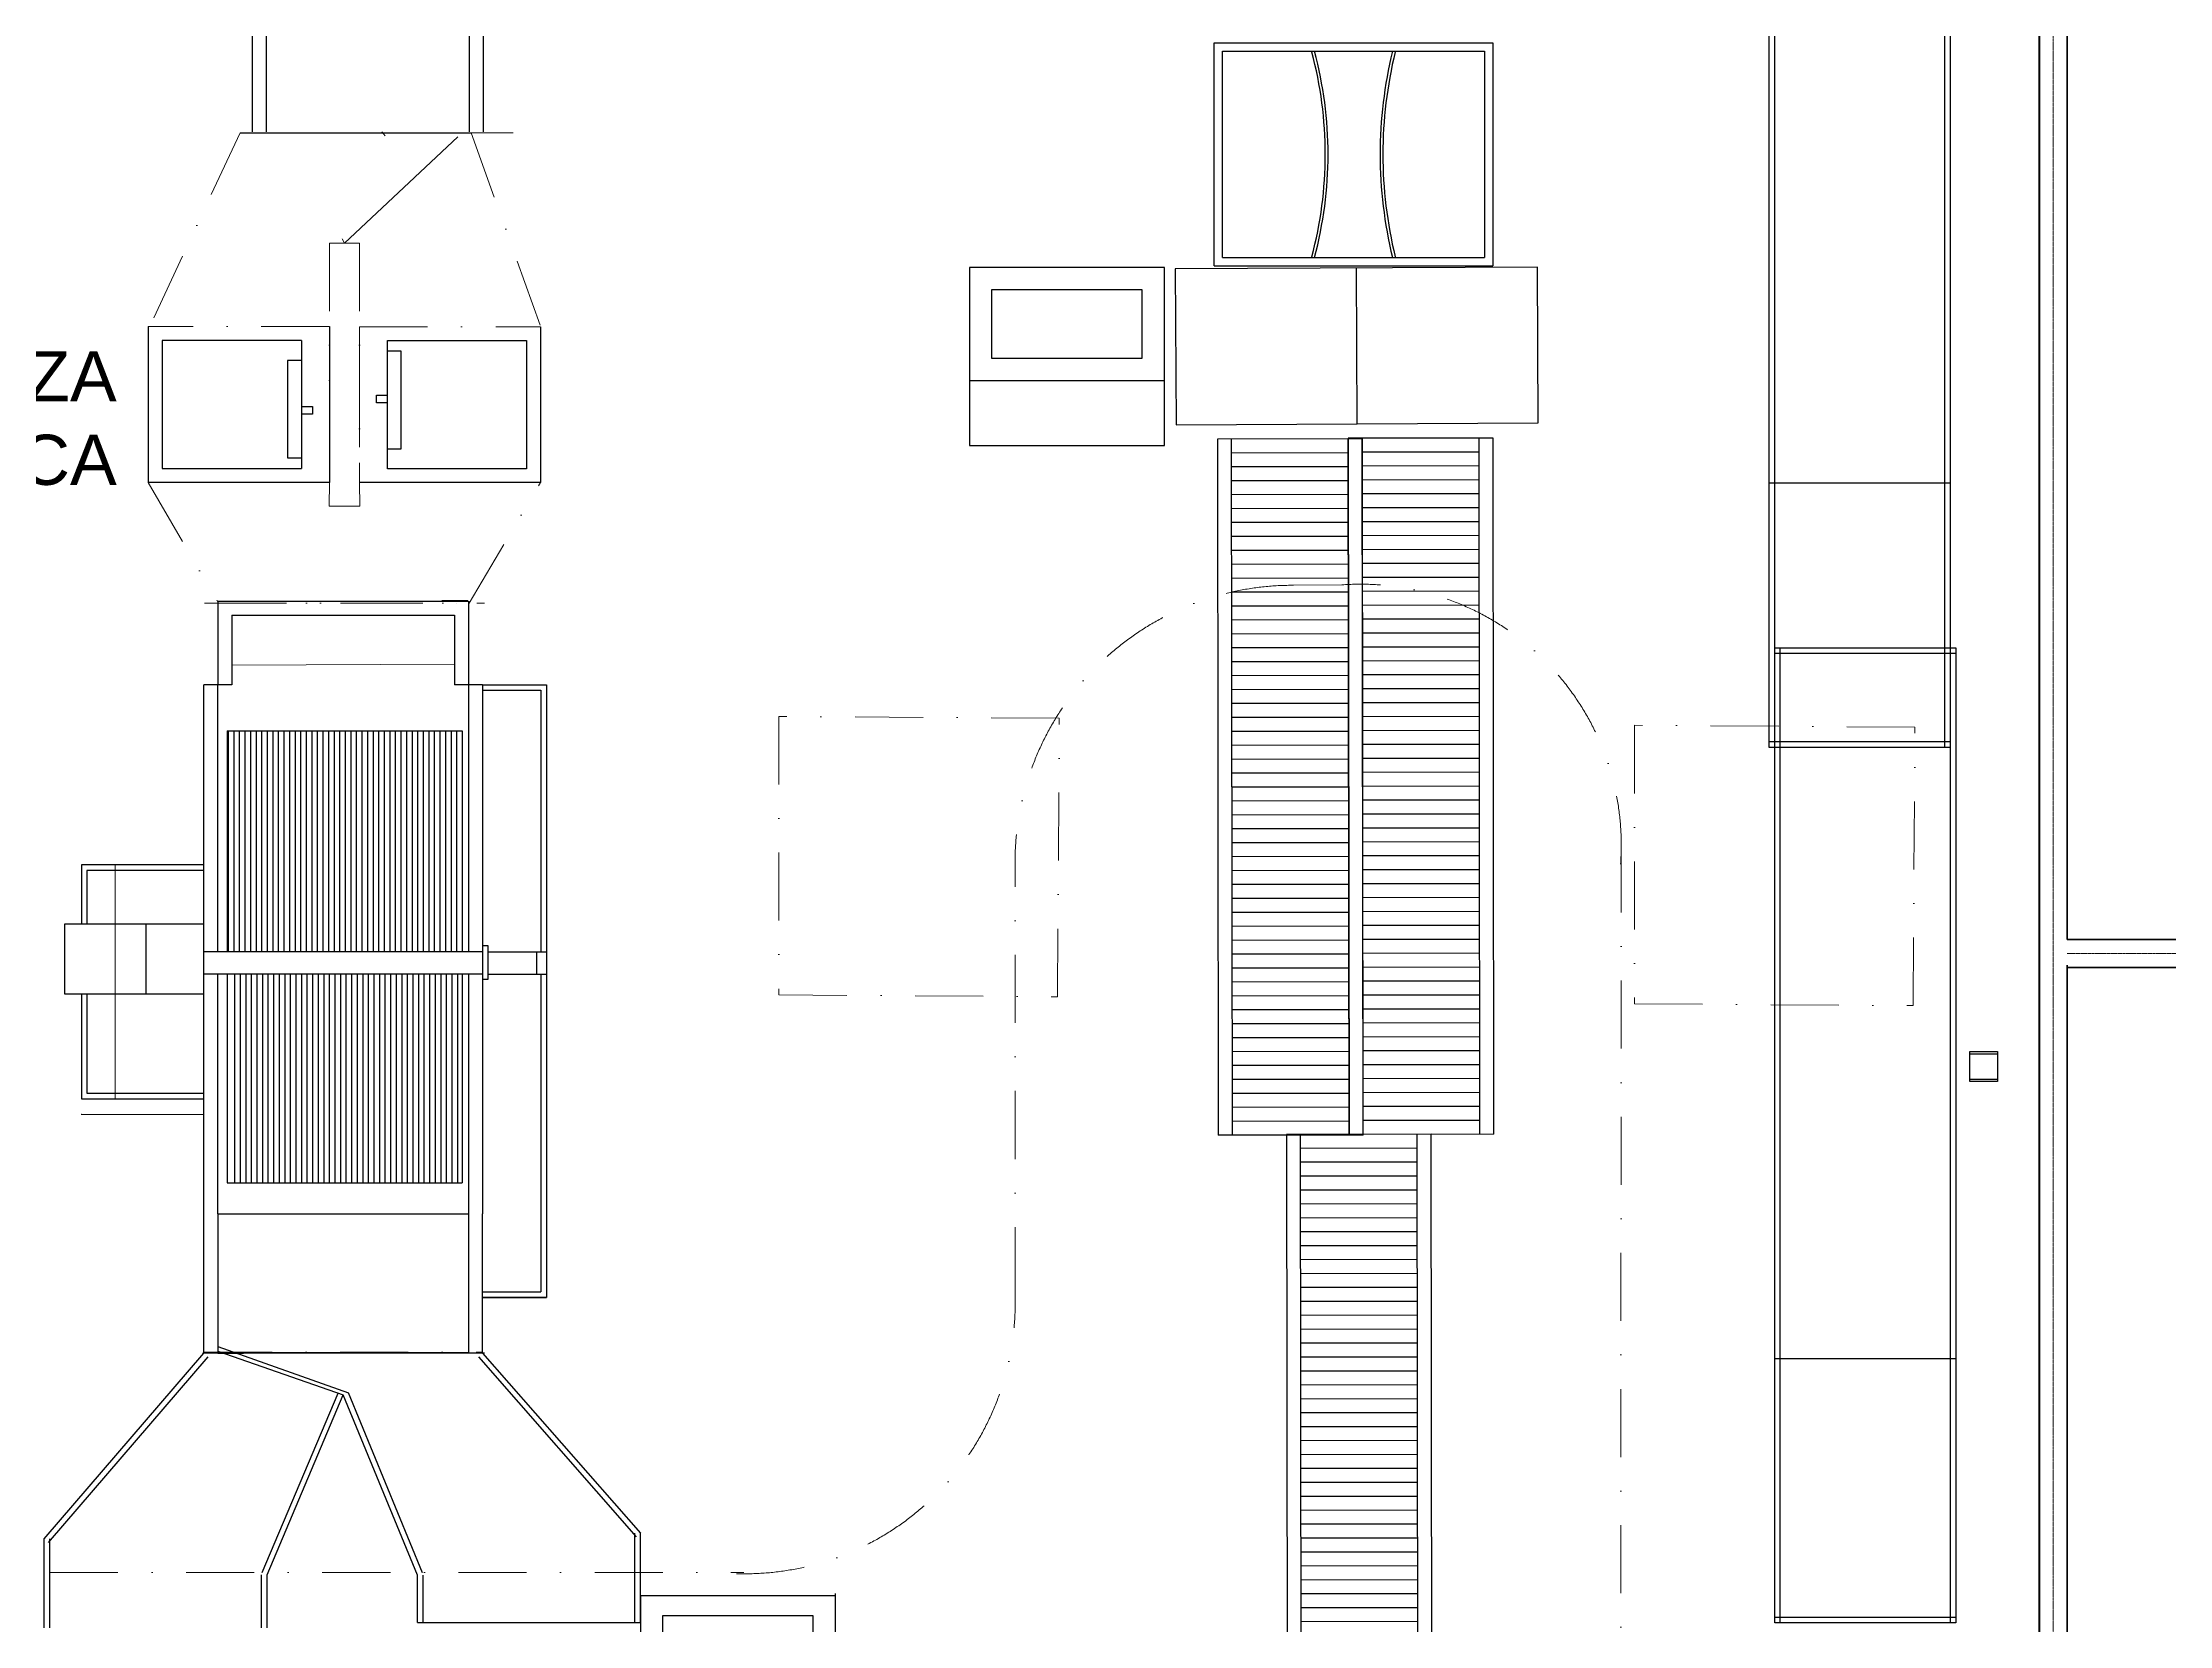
# Model space of a CAD drawing. Header units: inches. Extents: x -955375 to 106222, y -96450 to 64845.
# Drawn here: x 60068 to 67877, y 35420 to 41235 of the extents above; entities that cross this region are included whole.
import ezdxf

# ---------------------------------------------------------------- set-up
doc = ezdxf.new("R2010")
doc.units = ezdxf.units.IN
doc.header["$MEASUREMENT"] = 0
for name, pattern in [('CENTER2', [1.125, 0.75, -0.125, 0.125, -0.125]), ('CONTINUA', [0]), ('DASHDOT', [1, 0.5, -0.25, 0, -0.25])]:
    doc.linetypes.add(name, pattern=pattern)
for name, color, linetype in [('023_MUROS_2', 7, 'Continuous'), ('A_TEXTOLOCAL', 3, 'Continuous'), ('DIBUJO', 2, 'Continuous')]:
    doc.layers.add(name, color=color, linetype=linetype)
doc.layers.add('06 textos y cotas', color=4, linetype='Continuous', lineweight=15)
doc.layers.add('ACHUTECH', color=24, linetype='Continuous', lineweight=18)
doc.styles.get("Standard").update_dxf_attribs({"font": 'isocp2.shx'})
doc.styles.add('TEXTO-100', font='romans.shx', dxfattribs={"height": 0.15})
doc.dimstyles.new('SUPERPEQUEÑA', dxfattribs={"dimtxt": 0.1, "dimasz": 0.05, "dimexe": 0.1, "dimexo": 0.15, "dimgap": 0.05, "dimtad": 1, "dimzin": 0, "dimdsep": 46, "dimtxsty": 'Standard', "dimblk1": 'CRUZZ', "dimblk2": 'CRUZZ', "dimsah": 1, "dimcen": 0.03, "dimse1": 1, "dimse2": 1, "dimclrd": 109, "dimclre": 4, "dimclrt": 173, "dimadec": 0, "dimazin": 0, "dimtfac": 1, "dimtix": 1, "dimtmove": 1, "dimatfit": 3, "dimldrblk": 'CRUZZ', "dimfxl": 1, "dimtolj": 1, "dimtzin": 0, "dimlwd": -1, "dimarcsym": 0})

# ---------------------------------------------------------------- blocks, each defined once
blk = doc.blocks.new('CRUZ')
at = {"layer": 'DIBUJO', "color": 7, "lineweight": -3}
for p, q in [((-0.2186156304733231, 0), (0.2186156304733231, 0)), ((0, 0.2186156304733231), (0, -0.2186156304733231))]:
    blk.add_line(p, q, dxfattribs=at)
at = {"layer": 'DIBUJO', "color": 7, "lineweight": -3, "const_width": 0.05}
blk.add_lwpolyline([(-0.025000000000091, 0, 1), (0.025000000000091, 0, 1)], format="xyb", close=True, dxfattribs=at)
blk = doc.blocks.new('CRUZZ')
at = {"layer": 'DIBUJO', "color": 3, "xscale": 10, "yscale": 10, "zscale": 10}
blk.add_blockref('CRUZ', (0, 0), dxfattribs=at)
blk = doc.blocks.new('*D209')
at = {"layer": 'ACHUTECH', "color": 7, "ltscale": 500, "transparency": 16777216}
blk.add_line((95544.06483844615, 59153.03458211519), (95544.06483844617, 15079.33726133732), dxfattribs=at)
at = {"layer": 'Defpoints', "color": 0, "linetype": 'CONTINUA', "ltscale": 500, "transparency": 16777216}
for p in [(30945.85087955169, 59153.08458211519), (85094.53572898336, 15079.28726133732), (95544.06483844617, 15079.28726133732)]:
    blk.add_point(p, dxfattribs=at)
at = {"layer": 'ACHUTECH', "color": 7, "linetype": 'CONTINUA', "ltscale": 500, "transparency": 16777216, "xscale": 0.05, "yscale": 0.05, "zscale": 0.05}
for p, rotation in [((95544.06483844615, 59153.0845821152), 90), ((95544.06483844617, 15079.28726133732), 270)]:
    blk.add_blockref('CRUZZ', p, dxfattribs=dict(at, rotation=rotation))
at = {"layer": 'ACHUTECH', "color": 7, "linetype": 'CONTINUA', "lineweight": 13, "ltscale": 500, "transparency": 16777216, "insert": (95543.96983844615, 37116.18592172622), "char_height": 0.15, "attachment_point": 5, "rotation": 90}
blk.add_mtext('\\A1;44073.80', dxfattribs=at)
blk = doc.blocks.new('*D279')
at = {"layer": 'ACHUTECH', "color": 7, "ltscale": 500, "transparency": 16777216}
blk.add_line((61580.66177063113, 38951.24886087326), (60762.49679278368, 38947.77632017962), dxfattribs=at)
at = {"layer": 'Defpoints', "color": 0, "linetype": 'DASHDOT', "ltscale": 500, "transparency": 16777216}
for p in [(60762.44679323402, 38947.77610796635), (60762.75259737748, 38875.72562322475), (61581.01757432425, 38879.19858834494)]:
    blk.add_point(p, dxfattribs=at)
at = {"layer": 'ACHUTECH', "color": 7, "linetype": 'DASHDOT', "ltscale": 500, "transparency": 16777216, "xscale": 0.05, "yscale": 0.05, "zscale": 0.05}
for p, rotation in [((60762.44679323402, 38947.77610796635), 180.2431792323373), ((61580.71177018079, 38951.24907308654), 0.243179232337365)]:
    blk.add_blockref('CRUZZ', p, dxfattribs=dict(at, rotation=rotation))
at = {"layer": 'ACHUTECH', "color": 7, "linetype": 'DASHDOT', "lineweight": 13, "ltscale": 500, "transparency": 16777216, "insert": (61171.57885723907, 38949.61259946819), "char_height": 0.1, "attachment_point": 5, "rotation": 0.243179232337342}
blk.add_mtext('\\A1;818.27', dxfattribs=at)
blk = doc.blocks.new('*D280')
at = {"layer": 'ACHUTECH', "color": 7, "ltscale": 500, "transparency": 16777216}
blk.add_line((60335.09484970909, 37354.64251773858), (60335.09484970909, 38213.72074353228), dxfattribs=at)
at = {"layer": 'Defpoints', "color": 0, "linetype": 'DASHDOT', "ltscale": 500, "transparency": 16777216}
for p in [(60210.42373793856, 38213.77074353228), (60335.09484970909, 38213.77074353228), (60210.42373793809, 37354.59251773858)]:
    blk.add_point(p, dxfattribs=at)
at = {"layer": 'ACHUTECH', "color": 7, "linetype": 'DASHDOT', "ltscale": 500, "transparency": 16777216, "xscale": 0.05, "yscale": 0.05, "zscale": 0.05}
for p, rotation in [((60335.09484970909, 38213.77074353228), 90), ((60335.09484970909, 37354.59251773858), 270)]:
    blk.add_blockref('CRUZZ', p, dxfattribs=dict(at, rotation=rotation))
at = {"layer": 'ACHUTECH', "color": 7, "linetype": 'DASHDOT', "lineweight": 13, "ltscale": 500, "transparency": 16777216, "insert": (60334.99484971156, 37555.99777887434), "char_height": 0.1, "attachment_point": 5, "rotation": 90}
blk.add_mtext('\\A1;0.90', dxfattribs=at)
blk = doc.blocks.new('*D281')
at = {"layer": 'ACHUTECH', "color": 7, "ltscale": 500, "transparency": 16777216}
blk.add_line((60210.47373793807, 37297.07509350115), (60660.41947525891, 37297.07509350115), dxfattribs=at)
at = {"layer": 'Defpoints', "color": 0, "linetype": 'DASHDOT', "ltscale": 500, "transparency": 16777216}
for p in [(60210.42373793806, 37354.59251773857), (60660.46947525891, 37354.59251773845), (60660.46947525891, 37297.07509350115)]:
    blk.add_point(p, dxfattribs=at)
at = {"layer": 'ACHUTECH', "color": 7, "linetype": 'DASHDOT', "ltscale": 500, "transparency": 16777216, "xscale": 0.05, "yscale": 0.05, "zscale": 0.05, "rotation": 180}
blk.add_blockref('CRUZZ', (60210.42373793806, 37297.07509350115), dxfattribs=at)
at = {"layer": 'ACHUTECH', "color": 7, "linetype": 'DASHDOT', "ltscale": 500, "transparency": 16777216, "xscale": 0.05, "yscale": 0.05, "zscale": 0.05}
blk.add_blockref('CRUZZ', (60660.46947525891, 37297.07509350115), dxfattribs=at)
at = {"layer": 'ACHUTECH', "color": 7, "linetype": 'DASHDOT', "lineweight": 13, "ltscale": 500, "transparency": 16777216, "insert": (60435.44660659849, 37297.17509350114), "char_height": 0.1, "attachment_point": 5}
blk.add_mtext('\\A1;0.45', dxfattribs=at)

msp = doc.modelspace()

# ---------------------------------------------------------------- linework, layer by layer
at = {"color": 7}
for p, q in [((66407.40931796731, 39617.00825751864), (66407.40931796927, 41746.70710796322)), ((66427.86594239094, 39617.00825751864), (66427.86594239292, 41746.70710796322)), ((67051.79298731474, 41746.70710796322), (67051.79298731334, 39617.00825751954)), ((67072.24961173837, 41746.70710796322), (67072.24961173686, 39617.00825751954)), ((60837.939855041, 41519.66502630874), (60837.939855041, 40905.96629359898)), ((60889.08141609975, 41519.66502630874), (60889.08141609975, 40905.96629359898)), ((61635.74820756353, 40905.96629359898), (61635.74820756447, 41519.66502630874)), ((61686.88976862287, 40905.96629359898), (61686.88976862334, 41519.66502630874)), ((64369.98826175844, 40414.69014246404), (64369.98826175844, 41232.95511941034)), ((64369.98826175844, 41232.95511941034), (65392.81948294152, 41232.95511941034)), ((64400.67319839378, 40445.3750790995), (64400.67319839424, 41202.27018277498)), ((64400.67319839424, 41202.27018277498), (65362.13454630641, 41202.27018277498)), ((65362.13454630594, 41202.27018277498), (65362.13454630641, 40445.37507909973)), ((65392.81948294152, 41232.95511941034), (65392.81948294152, 40414.69014246404)), ((64187.0092610468, 40408.4874368227), (63471.02740621871, 40408.4874368227)), ((63471.02740621871, 40408.4874368227), (63471.02740621871, 39753.8754552654)), ((64187.0092610468, 39753.8754552647), (64187.0092610468, 40408.4874368227)), ((64369.98826175844, 40414.69014246404), (65392.81948294117, 40414.69014246404)), ((64400.67319839424, 40445.3750790995), (65362.13454630594, 40445.37507909973)), ((64105.18276335223, 40326.66093912804), (63552.85390391294, 40326.66093912804)), ((63552.85390391236, 40326.66093912804), (63552.85390391294, 40075.26501516667)), ((64105.18276335223, 40075.26501516667), (64105.18276335223, 40326.66093912804)), ((63552.85390391294, 40075.26501516667), (64105.18276335223, 40075.26501516667)), ((63471.02740621871, 39993.43851747212), (64187.0092610468, 39993.43851747212)), ((63471.02740621871, 39753.8754552654), (64187.0092610468, 39753.8754552647)), ((64913.43893875448, 39778.54495974538), (64381.56709470274, 39777.90006814548)), ((64381.56709470274, 39777.90006814548), (64384.66753508709, 37220.82389482028)), ((64432.70861816924, 39777.96207695319), (64435.8090585536, 37220.88590362799)), ((65393.84360661905, 39781.51937274686), (64861.97176256732, 39780.87448114695)), ((64861.97176256732, 39780.87448114695), (64865.07220295168, 37223.79830782175)), ((64865.39785567233, 37221.40677761247), (64862.29741528798, 39778.48295093767)), ((64913.11328603383, 39780.93648995466), (64916.21372641818, 37223.86031662946)), ((64916.53937913883, 37221.46878642018), (64913.43893875448, 39778.54495974538)), ((65345.8025235369, 37224.38119061395), (65342.70208315254, 39781.45736393915)), ((65396.9440470034, 37224.44319942166), (65393.84360661905, 39781.51937274686)), ((64862.3594240958, 39727.34142747105), (64432.77062697709, 39726.82055348692)), ((64862.42143290353, 39676.19990400466), (64432.8326357848, 39675.67903002018)), ((64862.42143290353, 39676.19990400234), (64432.83263578468, 39675.67903001785)), ((65342.76409196039, 39730.31584047253), (64913.17529484165, 39729.79496648839)), ((65342.8261007681, 39679.17431700614), (64913.23730364938, 39678.65344302166)), ((65342.8261007681, 39679.17431700381), (64913.23730364926, 39678.65344301934)), ((64862.48344171113, 39625.05838053572), (64432.89464459229, 39624.53750655158)), ((65342.88810957571, 39628.03279353719), (64913.29931245686, 39627.51191955307)), ((66407.40931796731, 38645.31859739473), (66407.40931796731, 39617.00825751864)), ((66407.40931796731, 39617.00825751864), (67072.24961173686, 39617.00825751954)), ((66427.86594239094, 38645.31859739473), (66427.86594239094, 39617.00825751864)), ((67051.79298731334, 39617.00825751954), (67051.79298731287, 38645.31859739473)), ((67072.24961173686, 39617.00825751954), (67072.24961173651, 38645.31859739473)), ((64862.54545051885, 39573.91685706956), (64432.9566534, 39573.39598308508)), ((64862.60745932657, 39522.77533360271), (64433.01866220773, 39522.25445961823)), ((65342.95011838342, 39576.89127007104), (64913.36132126459, 39576.37039608657)), ((65343.01212719115, 39525.74974660418), (64913.4233300723, 39525.22887261971)), ((64862.66946813429, 39471.63381013655), (64433.08067101544, 39471.11293615207)), ((65343.07413599886, 39474.60822313803), (64913.48533888003, 39474.08734915355)), ((64862.73147694189, 39420.49228666993), (64433.14267982305, 39419.9714126858)), ((64862.79348574961, 39369.35076320378), (64433.20468863077, 39368.8298892193)), ((65343.13614480647, 39423.46669967141), (64913.54734768762, 39422.94582568727)), ((65343.19815361418, 39372.32517620525), (64913.60935649535, 39371.80430222077)), ((64862.85549455733, 39318.20923973693), (64433.26669743849, 39317.68836575244)), ((65343.26016242191, 39321.1836527384), (64913.67136530306, 39320.66277875392)), ((64862.91750336505, 39267.06771627077), (64433.3287062462, 39266.54684228629)), ((64862.97951217265, 39215.92619280404), (64433.39071505381, 39215.40531882014)), ((65343.32217122962, 39270.04212927225), (64913.73337411079, 39269.52125528776)), ((65343.38418003723, 39218.90060580551), (64913.79538291838, 39218.37973182161)), ((61622.2527076524, 39183.85743327583), (61534.42548626558, 39183.85743327583)), ((61628.97859262508, 39183.85743327583), (61541.15137123826, 39183.85743327583)), ((64863.04152098038, 39164.78466933788), (64433.45272386153, 39164.2637953534)), ((65343.44618884494, 39167.75908233935), (64913.85739172611, 39167.23820835487)), ((64863.10352978809, 39113.64314587103), (64433.51473266925, 39113.12227188655)), ((64863.16553859581, 39062.50162240486), (64433.57674147685, 39061.98074842039)), ((65343.50819765267, 39116.6175588725), (64913.91940053382, 39116.09668488802)), ((65343.57020646038, 39065.47603540635), (64913.98140934143, 39064.95516142187)), ((64863.22754740341, 39011.36009893824), (64433.63875028458, 39010.83922495424)), ((65343.63221526799, 39014.33451193973), (64914.04341814914, 39013.81363795571)), ((66428.04814403255, 38531.0061532587), (66428.04814403255, 39011.73682721477)), ((66428.04814403255, 39011.73682721477), (67092.88843780165, 39011.73682721477)), ((66428.04814403255, 38991.28020279125), (67092.88843780165, 38991.28020279125)), ((66448.5047684562, 38531.0061532587), (66448.5047684562, 39011.73682721477)), ((67072.431813378, 39011.73682721477), (67072.431813378, 38531.0061532587)), ((67092.88843780165, 39011.73682721477), (67092.88843780165, 38531.0061532587)), ((64863.28955621114, 38960.21857547208), (64433.70075909229, 38959.69770148762)), ((64863.35156501886, 38909.07705200535), (64433.76276790001, 38908.55617802088)), ((65343.69422407571, 38963.19298847357), (64914.10542695687, 38962.67211448909)), ((65343.75623288343, 38912.05146500684), (64914.16743576458, 38911.53059102235)), ((64863.41357382646, 38857.93552853908), (64433.82477670761, 38857.41465455461)), ((65343.81824169104, 38860.90994154057), (64914.22944457219, 38860.38906755608)), ((64863.47558263419, 38806.79400507234), (64433.88678551534, 38806.27313108834)), ((64863.5375914419, 38755.65248160619), (64433.94879432305, 38755.13160762172)), ((65343.88025049875, 38809.76841807383), (64914.2914533799, 38809.24754408981)), ((65343.94225930648, 38758.62689460766), (64914.35346218763, 38758.10602062319)), ((64863.59960024962, 38704.51095813957), (64434.01080313066, 38703.9900841551)), ((65344.00426811419, 38707.48537114104), (64914.41547099524, 38706.96449715657)), ((67072.24961173651, 38665.77522181826), (66407.40931796731, 38665.77522181826)), ((64863.66160905722, 38653.3694346733), (64434.07281193839, 38652.84856068883)), ((64863.72361786495, 38602.22791120656), (64434.1348207461, 38601.70703722256)), ((65344.0662769218, 38656.34384767477), (64914.47747980295, 38655.8229736903)), ((65344.12828572952, 38605.20232420803), (64914.53948861068, 38604.68145022403)), ((67072.24961173651, 38645.31859739473), (66407.40931796731, 38645.31859739473)), ((64863.78562667266, 38551.0863877404), (64434.19682955382, 38550.56551375594)), ((65344.19029453724, 38554.06080074188), (64914.60149741839, 38553.53992675741)), ((65344.25230334484, 38502.91927727514), (64914.663506226, 38502.39840329067)), ((66428.04814403057, 36401.30730281421), (66428.04814403255, 38531.0061532587)), ((66448.50476845422, 36401.30730281421), (66448.5047684562, 38531.0061532587)), ((67072.431813378, 38531.0061532587), (67072.4318133766, 36401.30730281502)), ((67092.88843780165, 38531.0061532587), (67092.88843780014, 36401.30730281502)), ((64863.84763548027, 38499.94486427367), (64434.25883836142, 38499.4239902892)), ((64863.90964428798, 38448.80334080751), (64434.32084716915, 38448.28246682305)), ((65344.31431215256, 38451.77775380899), (64914.72551503372, 38451.25687982452)), ((64863.97165309571, 38397.66181734078), (64434.38285597686, 38397.14094335678)), ((64864.03366190342, 38346.52029387451), (64434.44486478447, 38345.99941989004)), ((65344.37632096028, 38400.63623034225), (64914.78752384144, 38400.11535635825)), ((65344.438329768, 38349.49470687598), (64914.84953264904, 38348.97383289151)), ((64864.09567071103, 38295.37877040789), (64434.50687359218, 38294.85789642342)), ((65344.5003385756, 38298.35318340936), (64914.91154145676, 38297.83230942489)), ((64864.15767951874, 38244.2372469415), (64434.56888239991, 38243.71637295703)), ((64864.21968832647, 38193.09572347499), (64434.63089120762, 38192.57484949088)), ((65344.56234738333, 38247.21165994297), (64914.97355026448, 38246.6907859585)), ((65344.62435619104, 38196.07013647647), (64915.0355590722, 38195.54926249235)), ((64864.28169713407, 38141.95420000872), (64434.69290001523, 38141.43332602426)), ((65344.68636499865, 38144.9286130102), (64915.0975678798, 38144.40773902573)), ((64864.34370594179, 38090.81267654199), (64434.75490882294, 38090.29180255752)), ((64864.4057147495, 38039.67115307572), (64434.81691763067, 38039.15027909125)), ((65344.74837380636, 38093.78708954346), (64915.15957668753, 38093.26621555899)), ((65344.81038261409, 38042.64556607719), (64915.22158549524, 38042.12469209272)), ((64864.46772355723, 37988.52962960898), (64434.87892643826, 37988.00875562508)), ((65344.8723914218, 37991.50404261045), (64915.28359430285, 37990.98316862657)), ((64864.52973236483, 37937.38810614283), (64434.94093524599, 37936.86723215834)), ((64864.59174117255, 37886.24658267632), (64435.0029440537, 37885.72570869184)), ((65344.93440022941, 37940.3625191443), (64915.34560311056, 37939.84164515983)), ((65344.99640903712, 37889.2209956778), (64915.40761191829, 37888.70012169333)), ((64864.65374998027, 37835.10505921005), (64435.06495286143, 37834.58418522557)), ((65345.05841784485, 37838.07947221152), (64915.469620726, 37837.55859822706)), ((64864.71575878788, 37783.9635357432), (64435.12696166903, 37783.44266175918)), ((64864.7777675956, 37732.82201227704), (64435.18897047675, 37732.30113829256)), ((65345.12042665246, 37786.93794874467), (64915.53162953361, 37786.41707476067)), ((65345.18243546017, 37735.79642527852), (64915.59363834132, 37735.27555129405)), ((64864.83977640331, 37681.68048881054), (64435.25097928446, 37681.15961482606)), ((65345.2444442679, 37684.65490181201), (64915.65564714905, 37684.13402782755)), ((64864.90178521104, 37630.53896534415), (64435.31298809208, 37630.01809135967)), ((64864.96379401864, 37579.39744187753), (64435.3749968998, 37578.87656789352)), ((65345.30645307561, 37633.51337834563), (64915.71765595664, 37632.99250436114)), ((65345.36846188322, 37582.37185487901), (64915.77966476437, 37581.85098089499)), ((64865.02580282636, 37528.25591841115), (64435.43700570751, 37527.73504442666)), ((65345.43047069093, 37531.23033141262), (64915.8416735721, 37530.70945742814)), ((64865.08781163408, 37477.11439494452), (64435.49901451524, 37476.59352096004)), ((64865.14982044169, 37425.97287147837), (64435.56102332284, 37425.45199749389)), ((65345.49247949866, 37480.088807946), (64915.90368237981, 37479.56793396152)), ((65345.55448830625, 37428.94728447984), (64915.96569118742, 37428.42641049536)), ((64865.2118292494, 37374.83134801163), (64435.62303213056, 37374.31047402762)), ((65345.61649711398, 37377.80576101311), (64916.02769999513, 37377.28488702909)), ((64865.27383805712, 37323.68982454548), (64435.68504093828, 37323.168950561)), ((64865.33584686484, 37272.54830107863), (64435.74704974589, 37272.02742709414)), ((65345.67850592169, 37326.66423754695), (64916.08970880286, 37326.14336356247)), ((65345.74051472942, 37275.5227140801), (64916.15171761045, 37275.00184009562)), ((64916.53937913883, 37221.46878642018), (64384.66753508709, 37220.82389482028)), ((65166.85713540639, 37224.44319942166), (64634.98529135465, 37223.79830782175)), ((64634.98529135465, 37223.79830782175), (64638.08573173902, 34666.72213449655)), ((64686.12681482115, 37223.86031662946), (64689.22725520552, 34666.78414330426)), ((65115.77762074773, 37173.23966714733), (64686.188823629, 37172.71879316319)), ((65396.9440470034, 37224.44319942166), (64865.07220295168, 37223.79830782175)), ((65118.81605232424, 34667.30501728873), (65115.71561193989, 37224.38119061395)), ((65169.95757579074, 34667.36702609646), (65166.85713540639, 37224.44319942166)), ((65115.83962955544, 37122.09814368094), (64686.25083243672, 37121.57726969646)), ((65115.83962955544, 37122.09814367861), (64686.25083243661, 37121.57726969413)), ((65115.90163836305, 37070.95662021199), (64686.3128412442, 37070.43574622786)), ((65115.96364717076, 37019.81509674584), (64686.37485005193, 37019.29422276135)), ((65116.02565597849, 36968.67357327898), (64686.43685885964, 36968.1526992945)), ((65116.0876647862, 36917.53204981283), (64686.49886766737, 36917.01117582835)), ((65116.14967359381, 36866.39052634621), (64686.56087647496, 36865.86965236207)), ((65116.21168240152, 36815.24900288005), (64686.62288528269, 36814.72812889557)), ((65116.27369120925, 36764.1074794132), (64686.6848940904, 36763.58660542872)), ((65116.33570001696, 36712.96595594705), (64686.74690289813, 36712.44508196256)), ((65116.39770882457, 36661.82443248031), (64686.80891170572, 36661.30355849641)), ((65116.45971763229, 36610.68290901415), (64686.87092051345, 36610.16203502967)), ((65116.52172644001, 36559.5413855473), (64686.93292932116, 36559.02051156282)), ((65116.58373524772, 36508.39986208113), (64686.99493812877, 36507.87898809667)), ((60074.48707244666, 35738.4184257797), (60660.6640563546, 36420.93069238552)), ((60090.00578671267, 35725.09014793382), (60676.18277062084, 36407.60241453975)), ((61690.22116251025, 36420.93069238552), (60667.38994132727, 36420.93069238552)), ((60711.61103631488, 36445.12554639307), (61190.99554243711, 36275.29466359885)), ((60711.61103631476, 36427.851158454), (61172.07966694568, 36267.50600920772)), ((61632.35371648055, 36420.93069238552), (60711.80561741057, 36420.93069238552)), ((60711.80561741057, 36420.93069238552), (60799.63283879738, 36420.93069238552)), ((60718.53150238325, 36420.93069238552), (60806.35872377006, 36420.93069238552)), ((61668.10186855172, 36407.45788857216), (62247.55413859215, 35745.40224638987)), ((61683.49527753757, 36420.93069238552), (62262.94754757824, 35758.87505020323)), ((65116.64574405533, 36457.25833861451), (64687.05694693649, 36456.73746463051)), ((65116.70775286305, 36406.11681514836), (64687.11895574421, 36405.59594116389)), ((66428.04814403057, 35429.61764269024), (66428.04814403057, 36401.30730281421)), ((66428.04814403057, 36401.30730281421), (67092.88843780014, 36401.30730281502)), ((66448.50476845422, 35429.61764269024), (66448.50476845422, 36401.30730281421)), ((67072.4318133766, 36401.30730281502), (67072.43181337614, 35429.61764269024)), ((67092.88843780014, 36401.30730281502), (67092.88843779979, 35429.61764269024)), ((65116.76976167077, 36354.97529168162), (64687.18096455192, 36354.45441769715)), ((60873.91084660671, 35614.93944131891), (61152.80160115217, 36274.21904920919)), ((60892.75204939273, 35606.97184692824), (61172.07966694568, 36267.50600920772)), ((61444.6825706324, 35605.45036702603), (61172.07966694614, 36267.50600920772)), ((61463.59844612301, 35613.23902141703), (61190.99554243711, 36275.29466359885)), ((65116.83177047837, 36303.83376821535), (64687.24297335953, 36303.31289423088)), ((65116.8937792861, 36252.69224474861), (64687.30498216725, 36252.17137076461)), ((65116.95578809382, 36201.55072128246), (64687.36699097497, 36201.02984729799)), ((65117.01779690153, 36150.40919781584), (64687.42899978257, 36149.88832383137)), ((65117.07980570915, 36099.26767434957), (64687.4910085903, 36098.7468003651)), ((65117.14181451686, 36048.12615088283), (64687.55301739801, 36047.60527689883)), ((65117.20382332458, 35996.98462741668), (64687.61502620573, 35996.46375343221)), ((65117.26583213218, 35945.84310394994), (64687.67703501334, 35945.32222996547)), ((65117.32784093991, 35894.70158048379), (64687.73904382106, 35894.18070649932)), ((65117.38984974762, 35843.56005701705), (64687.80105262878, 35843.03918303305)), ((65117.45185855535, 35792.41853355078), (64687.86306143638, 35791.89765956631)), ((60074.48707244666, 35411.11243500118), (60074.48707244666, 35738.4184257797)), ((60094.94369687008, 35411.11243500118), (60094.94369687008, 35738.4184257797)), ((62242.49092315506, 35431.56905942483), (62242.49092315506, 35758.87505020323)), ((62262.94754757824, 35431.56905942483), (62262.94754757824, 35758.87505020323)), ((65117.51386736294, 35741.27701008416), (64687.92507024411, 35740.75613609969)), ((65117.57587617067, 35690.13548661777), (64687.98707905182, 35689.6146126333)), ((65117.63788497838, 35638.99396315127), (64688.04908785954, 35638.47308916715)), ((60872.29542496944, 35411.11243500118), (60872.29542496944, 35606.97184692824)), ((60892.75204939273, 35411.11243500118), (60892.75204939273, 35606.97184692824)), ((61444.6825706324, 35431.56905942483), (61444.6825706324, 35605.45036702603)), ((61465.13919505604, 35431.56905942483), (61465.13919505604, 35605.45036702603)), ((62978.92940240631, 34883.03209674655), (62978.92940240631, 35537.64407830455)), ((65117.69989378599, 35587.852439685), (64688.11109666714, 35587.33156570053)), ((65117.7619025937, 35536.71091621826), (64688.17310547487, 35536.19004223379)), ((62978.9294024062, 35528.73802543808), (62262.94754757812, 35528.73802543808)), ((62262.94754757812, 35528.73802543808), (62262.94754757812, 34874.12604388078)), ((62897.10290471175, 35455.8175806099), (62344.77404527245, 35455.8175806099)), ((62344.77404527199, 35455.8175806099), (62344.77404527245, 35204.42165664853)), ((62897.10290471175, 35204.42165664853), (62897.10290471175, 35455.8175806099)), ((65117.82391140143, 35485.56939275199), (64688.23511428258, 35485.04851876752)), ((61444.6825706324, 35431.56905942483), (62262.94754757824, 35431.56905942483)), ((65117.88592020914, 35434.42786928525), (64688.29712309019, 35433.90699530135)), ((67092.88843779979, 35450.07426711376), (66428.04814403057, 35450.07426711376)), ((67092.88843779979, 35429.61764269024), (66428.04814403057, 35429.61764269024))]:
    msp.add_line(p, q, dxfattribs=at)
at = {"color": 1}
for p, q in [((60793.21775843178, 40902.58901146243), (61642.16767201367, 40902.58901146243)), ((61592.2935205534, 40888.00625185063), (61176.49640014375, 40498.02548909548)), ((60456.33731114566, 40191.18571495712), (60456.33731114566, 39618.40023109371)), ((61121.17760491522, 40191.18571495677), (61121.17760491488, 39618.40023109347)), ((61896.65548914255, 40190.87253962489), (61896.65548914301, 39618.08705576241)), ((61018.89448279655, 40140.04415389743), (60507.478872205, 40140.04415389778)), ((60507.478872205, 40140.04415389801), (60507.478872205, 39669.54179215281)), ((61018.89448279655, 40066.7187824233), (60967.75292173756, 40066.7187824233)), ((60967.75292173756, 40066.7187824233), (60967.75292173756, 39708.72785500943)), ((61018.89448279655, 40140.04415389743), (61018.89448279655, 39669.54179215246)), ((61334.09831749155, 40139.73097856532), (61845.51392808309, 40139.73097856567)), ((61334.09831749189, 39669.22861682084), (61334.09831749155, 40139.73097856532)), ((61385.23987855112, 40100.5449157087), (61334.09831749213, 40100.5449157087)), ((61385.23987855135, 39742.55398829472), (61385.23987855112, 40100.5449157087)), ((61845.51392808379, 40139.73097856567), (61845.51392808344, 39669.22861682165)), ((61294.19294290461, 39911.55496664786), (61294.19294290461, 39939.5202563994)), ((61294.19294290461, 39939.5202563994), (61334.09831749178, 39939.5202563994)), ((61334.09831749178, 39911.55496664786), (61294.19294290461, 39911.55496664786)), ((61018.89448279655, 39897.71780407027), (61058.79985738383, 39897.71780407027)), ((61058.79985738383, 39869.75251431875), (61018.89448279655, 39869.75251431875)), ((61058.79985738383, 39897.71780407027), (61058.79985738383, 39869.75251431875)), ((60967.75292173756, 39708.72785500943), (61018.89448279655, 39708.72785500943)), ((61334.09831749189, 39742.55398829472), (61385.23987855135, 39742.55398829472)), ((61121.17760491476, 39618.40023109371), (60456.33731114566, 39618.40023109371)), ((60507.478872205, 39669.54179215281), (61018.89448279655, 39669.54179215281)), ((61896.65548914301, 39618.08705576241), (61231.81519537391, 39618.08705576138)), ((61845.51392808344, 39669.22861682165), (61334.09831749189, 39669.22861682084))]:
    msp.add_line(p, q, dxfattribs=at)
at = {"color": 2}
for p, q in [((65556.81556935105, 40409.97312097687), (64227.15016743913, 40403.61829332997)), ((64227.15016743913, 40403.61829332997), (64229.88763165627, 39830.83935096819)), ((64894.72033261182, 39834.01676479082), (64891.98286839503, 40406.79570715365)), ((65559.55303356817, 39837.1941786138), (65556.81556935105, 40409.97312097687)), ((64229.88763165627, 39830.83935096819), (65559.55303356817, 39837.1941786138)), ((60711.61103631802, 39182.57498957988), (61632.15913538242, 39182.57498957988)), ((60711.61103631802, 39182.57498957988), (60711.61103631802, 38875.72562322499)), ((60762.75259737748, 39131.43342852089), (61581.01757432424, 39131.43342852089)), ((60762.75259737748, 39131.43342852089), (60762.75259737748, 38875.72562322499)), ((61581.01757432424, 39131.43342852089), (61581.01757432424, 38875.72562322499)), ((61632.15913538335, 39182.57498957988), (61632.15913538335, 38875.72562322499)), ((60660.4694752588, 36932.34630297717), (60660.46947525926, 38875.72562322476)), ((60762.75259737748, 38875.72562322476), (60660.46947525926, 38875.72562322476)), ((60711.61103631814, 37895.05531593482), (60711.61103631814, 38875.72562322476)), ((61683.30069644222, 38875.72562322534), (61581.01757432424, 38875.72562322534)), ((61632.15913538288, 38875.72562322499), (61632.15913538288, 37895.05531593482)), ((61683.30069644176, 38875.72562322499), (61683.30069644176, 36932.34630297717)), ((61683.30069644222, 38875.72562322534), (61918.55187731436, 38875.72562322534)), ((61683.30069644222, 38855.26899880159), (61898.09525289082, 38855.26899880159)), ((61898.09525289071, 38855.26899880182), (61898.09525289036, 37895.05531593459)), ((61918.55187731389, 38875.72562322534), (61918.55187731389, 36625.49693662241)), ((60745.25779941253, 38706.30681990288), (61608.68636947047, 38706.30681990288)), ((60745.25779941207, 38706.30681990288), (60745.25779941207, 37895.05531593482)), ((60749.50814367722, 38706.30681990288), (60749.50814367722, 37895.05531593517)), ((60769.96476810075, 38706.30681990288), (60769.96476810028, 37895.05531593517)), ((60790.4213925244, 38706.30681990288), (60790.4213925244, 37895.05531593517)), ((60810.87801694803, 38706.30681990288), (60810.87801694756, 37895.05531593517)), ((60831.33464137168, 38706.30681990288), (60831.33464137168, 37895.05531593517)), ((60851.79126579521, 38706.30681990288), (60851.79126579475, 37895.05531593517)), ((60872.24789021896, 38706.30681990288), (60872.24789021896, 37895.05531593517)), ((60872.24789021896, 38706.30681990288), (60872.24789021896, 37895.05531593517)), ((60892.70451464249, 38706.30681990288), (60892.70451464214, 37895.05531593517)), ((60913.16113906613, 38706.30681990288), (60913.16113906613, 37895.05531593517)), ((60933.61776348978, 38706.30681990288), (60933.61776348943, 37895.05531593517)), ((60954.07438791354, 38706.30681990288), (60954.07438791354, 37895.05531593517)), ((60974.53101233706, 38706.30681990288), (60974.53101233671, 37895.05531593517)), ((60994.98763676082, 38706.30681990288), (60994.98763676082, 37895.05531593517)), ((60994.98763676082, 38706.30681990288), (60994.98763676082, 37895.05531593517)), ((61015.44426118436, 38706.30681990288), (61015.44426118401, 37895.05531593517)), ((61035.90088560811, 38706.30681990288), (61035.90088560811, 37895.05531593517)), ((61056.35751003175, 38706.30681990288), (61056.35751003129, 37895.05531593517)), ((61076.81413445539, 38706.30681990288), (61076.81413445539, 37895.05531593517)), ((61097.27075887904, 38706.30681990288), (61097.27075887845, 37895.05531593517)), ((61117.72738330268, 38706.30681990288), (61117.72738330268, 37895.05531593517)), ((61117.72738330268, 38706.30681990288), (61117.72738330268, 37895.05531593517)), ((61138.18400772632, 38706.30681990288), (61138.18400772585, 37895.05531593517)), ((61158.64063215008, 38706.30681990288), (61158.64063215008, 37895.05531593517)), ((61179.09725657373, 38706.30681990288), (61179.09725657315, 37895.05531593517)), ((61199.55388099737, 38706.30681990288), (61199.55388099737, 37895.05531593517)), ((61220.0105054209, 38706.30681990288), (61220.01050542043, 37895.05531593517)), ((61240.46712984453, 38706.30681990288), (61240.46712984453, 37895.05531593517)), ((61240.46712984453, 38706.30681990288), (61240.46712984453, 37895.05531593517)), ((61260.92375426818, 38706.30681990288), (61260.92375426783, 37895.05531593517)), ((61281.38037869183, 38706.30681990288), (61281.38037869183, 37895.05531593517)), ((61301.83700311535, 38706.30681990288), (61301.837003115, 37895.05531593517)), ((61322.29362753899, 38706.30681990288), (61322.29362753899, 37895.05531593517)), ((61342.75025196264, 38706.30681990288), (61342.75025196229, 37895.05531593517)), ((61363.20687638628, 38706.30681990288), (61363.20687638628, 37895.05531593517)), ((61363.20687638628, 38706.30681990288), (61363.20687638628, 37895.05531593517)), ((61383.66350081004, 38706.30681990288), (61383.66350080958, 37895.05531593517)), ((61404.12012523368, 38706.30681990288), (61404.12012523368, 37895.05531593517)), ((61424.57674965721, 38706.30681990288), (61424.57674965686, 37895.05531593517)), ((61445.03337408086, 38706.30681990288), (61445.03337408086, 37895.05531593517)), ((61465.48999850461, 38706.30681990288), (61465.48999850414, 37895.05531593517)), ((61485.94662292826, 38706.30681990288), (61485.94662292826, 37895.05531593517)), ((61485.94662292826, 38706.30681990288), (61485.94662292826, 37895.05531593517)), ((61506.4032473519, 38706.30681990288), (61506.40324735155, 37895.05531593517)), ((61526.85987177542, 38706.30681990288), (61526.85987177542, 37895.05531593517)), ((61547.31649619907, 38706.30681990288), (61547.31649619872, 37895.05531593517)), ((61567.7731206227, 38706.30681990288), (61567.7731206227, 37895.05531593517)), ((61588.22974504635, 38706.30681990288), (61588.229745046, 37895.05531593517)), ((61608.68636947, 38706.30681990288), (61608.68636947, 37895.05531593517)), ((60660.46947525973, 38213.77074353227), (60210.42373793853, 38213.77074353227)), ((60210.42373793853, 38213.77074353227), (60210.42373793853, 37996.572365106)), ((60660.46947525973, 38193.31411910863), (60230.88036236264, 38193.31411910863)), ((60230.88036236264, 38193.31411910863), (60230.88036236264, 37996.572365106)), ((60660.46947525973, 37996.572365106), (60149.05386466818, 37996.572365106)), ((60149.05386466772, 37996.572365106), (60149.05386466772, 37740.86455981023)), ((60447.07767335592, 37996.572365106), (60447.0776733587, 37740.86455981023)), ((61683.30069644234, 37895.05531593482), (60660.46947525926, 37895.05531593482)), ((61703.75732086599, 37916.59552048448), (61683.30069644176, 37916.59552048448)), ((61703.75732086599, 37793.72043925988), (61703.75732086599, 37916.59552048448)), ((61703.75732086645, 37895.05531593482), (61918.55187731389, 37895.05531593459)), ((61882.02753196198, 37895.05531593482), (61882.02753196257, 37813.22881824002)), ((61683.30069644234, 37813.22881824002), (60660.46947525926, 37813.22881824026)), ((60711.61103631755, 36932.34630297717), (60711.61103631814, 37813.22881824026)), ((60745.25779941207, 37813.22881824026), (60745.25779941207, 37046.74812965581)), ((60772.98090959, 37813.22881824002), (60772.98090959, 37046.74812965581)), ((60793.43753401317, 37813.22881824002), (60793.43753401317, 37046.74812965581)), ((60813.89415843716, 37813.22881824002), (60813.89415843681, 37046.74812965581)), ((60834.35078286046, 37813.22881824002), (60834.35078286046, 37046.74812965581)), ((60854.80740728456, 37813.22881824002), (60854.8074072841, 37046.74812965581)), ((60875.26403170786, 37813.22881824002), (60875.26403170786, 37046.74812965581)), ((60895.72065613174, 37813.22881824002), (60895.72065613174, 37046.74812965581)), ((60895.72065613174, 37813.22881824002), (60895.72065613174, 37046.74812965581)), ((60916.17728055503, 37813.22881824002), (60916.17728055503, 37046.74812965581)), ((60936.63390497903, 37813.22881824002), (60936.63390497868, 37046.74812965581)), ((60957.09052940231, 37813.22881824002), (60957.09052940231, 37046.74812965581)), ((60977.54715382631, 37813.22881824002), (60977.54715382631, 37046.74812965581)), ((60998.00377824949, 37813.22881824002), (60998.00377824949, 37046.74812965581)), ((61018.46040267347, 37813.22881824002), (61018.46040267312, 37046.74812965581)), ((61018.46040267347, 37813.22881824002), (61018.46040267312, 37046.74812965581)), ((61038.91702709677, 37813.22881824002), (61038.91702709677, 37046.74812965581)), ((61059.37365152089, 37813.22881824002), (61059.37365152042, 37046.74812965581)), ((61079.83027594417, 37813.22881824002), (61079.83027594417, 37046.74812965581)), ((61100.28690036817, 37813.22881824002), (61100.28690036817, 37046.74812965581)), ((61120.74352479134, 37813.22881824002), (61120.74352479134, 37046.74812965581)), ((61141.20014921545, 37813.22881824002), (61141.20014921499, 37046.74812965581)), ((61141.20014921545, 37813.22881824002), (61141.20014921499, 37046.74812965581)), ((61161.65677363864, 37813.22881824002), (61161.65677363864, 37046.74812965581)), ((61182.11339806285, 37813.22881824002), (61182.11339806285, 37046.74812965581)), ((61202.57002248603, 37813.22881824002), (61202.57002248603, 37046.74812965581)), ((61223.02664691015, 37813.22881824002), (61223.02664690968, 37046.74812965581)), ((61243.48327133332, 37813.22881824002), (61243.48327133332, 37046.74812965581)), ((61263.93989575743, 37813.22881824002), (61263.93989575696, 37046.74812965581)), ((61263.93989575743, 37813.22881824002), (61263.93989575696, 37046.74812965581)), ((61284.3965201806, 37813.22881824002), (61284.3965201806, 37046.74812965581)), ((61304.85314460471, 37813.22881824002), (61304.85314460471, 37046.74812965581)), ((61325.30976902778, 37813.22881824002), (61325.30976902778, 37046.74812965581)), ((61345.76639345188, 37813.22881824002), (61345.76639345153, 37046.74812965581)), ((61366.22301787518, 37813.22881824002), (61366.22301787518, 37046.74812965581)), ((61386.67964229918, 37813.22881824002), (61386.67964229918, 37046.74812965581)), ((61386.67964229918, 37813.22881824002), (61386.67964229918, 37046.74812965581)), ((61407.13626672246, 37813.22881824002), (61407.13626672246, 37046.74812965581)), ((61427.59289114657, 37813.22881824002), (61427.59289114611, 37046.74812965581)), ((61448.04951556963, 37813.22881824002), (61448.04951556963, 37046.74812965581)), ((61468.50613999374, 37813.22881824002), (61468.50613999327, 37046.74812965581)), ((61488.96276441692, 37813.22881824002), (61488.96276441692, 37046.74812965581)), ((61509.41938884102, 37813.22881824002), (61509.41938884102, 37046.74812965581)), ((61509.41938884102, 37813.22881824002), (61509.41938884102, 37046.74812965581)), ((61529.87601326421, 37813.22881824002), (61529.87601326421, 37046.74812965581)), ((61550.33263768832, 37813.22881824002), (61550.33263768797, 37046.74812965581)), ((61570.78926211149, 37813.22881824002), (61570.78926211149, 37046.74812965581)), ((61591.2458865356, 37813.22881824002), (61591.2458865356, 37046.74812965581)), ((61608.68636947, 37813.22881824026), (61608.68636947, 37046.74812965581)), ((61632.15913538288, 37813.22881824026), (61632.15913538288, 36932.34630297717)), ((61632.15913538288, 37813.22881824002), (61632.15913538254, 37001.97731427231)), ((61703.75732086645, 37813.22881824002), (61918.55187731389, 37813.22881824002)), ((61898.09525289071, 37813.22881824002), (61898.09525289071, 36645.95356104604)), ((60149.05386466772, 37740.86455981023), (60660.46947525926, 37740.86455981023)), ((60210.42373793806, 37740.86455981023), (60210.42373793806, 37354.59251773857)), ((60230.88036236218, 37740.86455981023), (60230.88036236218, 37375.04914216221)), ((61683.30069644234, 37793.72043925988), (61703.75732086599, 37793.72043925988)), ((60210.42373793806, 37354.59251773857), (60660.46947525926, 37354.59251773857)), ((60230.88036236218, 37375.04914216221), (60660.46947525926, 37375.04914216221)), ((60745.25779941207, 37046.74812965581), (61608.68636947058, 37046.74812965581)), ((60660.4694752588, 36420.93069238552), (60660.4694752588, 36932.34630297717)), ((60711.61103631755, 36932.34630297717), (61632.15913538288, 36932.34630297717)), ((60711.61103631755, 36932.34630297717), (60711.61103631476, 36420.93069238552)), ((61632.15913538288, 36932.34630297717), (61632.15913538475, 36420.93069238552)), ((61683.30069644176, 36420.93069238552), (61683.30069644176, 36932.34630297717)), ((61683.30069644141, 36645.95356104558), (61898.09525289071, 36645.95356104593)), ((61918.55187731389, 36625.49693662241), (61683.30069644141, 36625.49693662206)), ((61683.30069644141, 36625.49693662206), (61918.55187731389, 36625.49693662241)), ((61629.17317371762, 36422.21313608147), (60708.62507465322, 36422.21313608147))]:
    msp.add_line(p, q, dxfattribs=at)
at = {"color": 7}
for centre, radius, start, end in [((63325.41706378145, 40823.82263093759), 1452.37189634602, 345.0041057310097, 14.99589426899028), ((63325.41706378145, 40823.82263093759), 1462.60020855785, 345.0041057310097, 14.99589426899028), ((66574.67266231052, 40823.82263093771), 1595.602410884351, 166.2797436965828, 193.7202563034172), ((66574.67266231052, 40823.82263093771), 1585.374098672521, 166.2797436965828, 193.7202563034172)]:
    msp.add_arc(centre, radius, start, end, dxfattribs=at)
at = {"layer": '023_MUROS_2', "color": 7, "lineweight": 50}
for p, q in [((67399.55560251666, 41938.83512960534), (67399.55560251666, 32599.36324898119)), ((67399.73780415629, 41947.26243201103), (67399.73780415629, 32607.79055138696)), ((67501.83872463476, 41938.83512960514), (67501.83872463476, 37939.56505477971)), ((67502.02092627439, 41947.26243201092), (67502.02092627439, 37947.99235718546)), ((83785.3117658696, 37939.56505477971), (67501.83872463476, 37939.56505477971)), ((67501.83872463476, 37837.2819326606), (88377.82394898175, 37837.2819326615)), ((67501.83872463476, 37837.2819326606), (67501.83872463476, 31586.76034001017)), ((67502.02092627439, 37845.70923506632), (67502.02092627439, 31595.18764241593))]:
    msp.add_line(p, q, dxfattribs=at)
at = {"layer": '06 textos y cotas', "color": 7, "linetype": 'CENTER2', "lineweight": 5}
for p, q in [((67450.69716357507, 52463.76839557814), (67450.69716357495, 12391.62924373629)), ((67501.83872463476, 37888.42349372063), (96031.68717033847, 37888.42349372063))]:
    msp.add_line(p, q, dxfattribs=at)
at = {"layer": 'A_TEXTOLOCAL', "color": 7, "lineweight": 30}
for p, q in [((67143.8477972209, 37520.20425409341), (67246.13091933899, 37520.20425409341)), ((67143.8477972209, 37417.9211319751), (67143.8477972209, 37520.20425409341)), ((67144.02999886053, 37528.63155649915), (67246.31312097862, 37528.63155649915)), ((67144.02999886053, 37426.34843438081), (67144.02999886053, 37528.63155649915)), ((67246.13091933899, 37520.20425409341), (67246.13091933899, 37417.9211319751)), ((67246.31312097862, 37528.63155649915), (67246.31312097862, 37426.34843438081)), ((67246.13091933899, 37417.9211319751), (67143.8477972209, 37417.9211319751)), ((67246.31312097862, 37426.34843438081), (67144.02999886053, 37426.34843438081))]:
    msp.add_line(p, q, dxfattribs=at)
at = {"layer": 'ACHUTECH', "color": 1, "linetype": 'DASHDOT', "lineweight": 13, "ltscale": 500}
for p, q in [((60793.21775843178, 40902.58901146243), (60456.33731114566, 40180.14656087309)), ((61313.23042933042, 40905.96629359898), (61325.4668175421, 40891.38353398717)), ((61642.16767201367, 40902.58901146232), (61896.65548914255, 40190.87253962466)), ((61642.16767201367, 40902.58901146243), (61795.59235519111, 40902.58901146243)), ((61121.17760491429, 40498.02548909537), (61121.17760491499, 39618.40023109371)), ((61121.17760491429, 40498.02548909537), (61231.81519537333, 40498.02548909548)), ((61168.46268782043, 40513.67724240744), (61176.49640014375, 40498.02548909548)), ((61231.81519537333, 40498.02548909548), (61231.81519537426, 39618.08705576138)), ((61121.17760491522, 40191.18571495677), (60456.33731114566, 40191.18571495712)), ((61121.17760491499, 39618.40023109324), (61121.17760491499, 40191.18571495618)), ((61231.81519537333, 40190.87253962408), (61896.65548914255, 40190.87253962466)), ((61231.81519537333, 40190.87253962408), (61231.81519537426, 39618.08705576138)), ((60456.33731114566, 39618.40023109371), (60713.57398357867, 39175.8204253118)), ((61121.17760491476, 39618.40023109371), (61120.93197090455, 39531.62342519188)), ((61231.81519537426, 39618.08705576138), (61232.9728041971, 39531.30627778255)), ((61634.12208264865, 39175.8204253068), (61896.65548914301, 39618.08705576241)), ((61120.93197090455, 39531.62342519188), (61232.9728041971, 39531.30627778255)), ((60713.57398357867, 39175.8204253118), (61634.12208264865, 39175.8204253068)), ((61632.15913538475, 36420.93069238051), (60711.61103631476, 36420.93069238552))]:
    msp.add_line(p, q, dxfattribs=at)
at = {"layer": 'ACHUTECH', "color": 3, "linetype": 'DASHDOT', "lineweight": 13, "ltscale": 500}
for p, q in [((64661.51265560128, 39241.06685275843), (64839.05888627136, 39242.7393864683)), ((65864.44697811562, 38289.17870572985), (65861.91754596369, 34118.08014196719)), ((63638.68293812373, 36633.44118357475), (63638.68293812373, 38216.99545633342)), ((60094.94369687008, 35615.26968821975), (62642.85139473266, 35615.26968821975))]:
    msp.add_line(p, q, dxfattribs=at)
at = {"layer": 'ACHUTECH', "color": 0, "linetype": 'DASHDOT', "lineweight": 13, "ltscale": 500}
for p, q in [((60662.43242252166, 39175.8204253068), (61690.84892384624, 39175.8204253068)), ((62771.56184656292, 38759.40473045147), (62771.56184656292, 37736.57350926839)), ((63801.22273411755, 38752.51566084672), (62771.56184656292, 38759.40473045147)), ((63794.37002188736, 37729.70739564642), (63801.22273411755, 38752.51566084672)), ((65913.21770025523, 38726.75492936723), (65913.21770025523, 37703.92370818416)), ((66942.87858780986, 38719.86585976249), (65913.21770025523, 38726.75492936723)), ((66936.02587557968, 37697.05759456218), (66942.87858780986, 38719.86585976249)), ((62771.56184656292, 37736.57350926839), (63794.37002188736, 37729.70739564642)), ((65913.21770025523, 37703.92370818416), (66936.02587557968, 37697.05759456218)), ((61683.30069644176, 36420.93069238552), (60654.88419511718, 36420.93069238552)), ((60660.4694752588, 36423.65039009466), (61683.30069644176, 36423.65039009466))]:
    msp.add_line(p, q, dxfattribs=at)
at = {"layer": 'ACHUTECH', "color": 3, "linetype": 'DASHDOT', "lineweight": 13, "ltscale": 500}
for centre, radius, start, end in [((64658.77271067526, 38220.97300528089), 1020.097527180477, 89.84610543122616, 180.2234074085629), ((64905.99903026588, 38286.62851982807), 958.4513405413649, 355.8336969137331, 94.00491140338778), ((62646.10862876533, 36603.18427174578), 993.0353671001639, 268.2539779011059, 1.746022098894073)]:
    msp.add_arc(centre, radius, start, end, dxfattribs=at)

# ---------------------------------------------------------------- texts
at = {"layer": 'A_TEXTOLOCAL', "color": 7, "insert": (60340.28525597138, 40100.92425613478), "char_height": 184.1096198129545, "width": 4036.208298167757, "attachment_point": 3, "style": 'TEXTO-100'}
msp.add_mtext('{\\fArial|b0|i0|c0|p34;BALANZA \\PESTATICA}', dxfattribs=at)

# ---------------------------------------------------------------- dimensions: what is measured, and where the dimension line sits
at = {"layer": 'ACHUTECH', "color": 7, "linetype": 'CONTINUA', "lineweight": 13, "ltscale": 500}
dim = msp.add_linear_dim(base=(95544.06483844617, 15079.28726133732), p1=(30945.85087955168, 59153.08458211516), p2=(85094.53572898333, 15079.28726133731), angle=90, dimstyle='SUPERPEQUEÑA', override={"dimtxt": 0.15, "dimgap": 0.02, "dimclrd": 7, "dimclrt": 7, "dimfxl": 0.2}, dxfattribs=at)
dim.commit()
dim.dimension.update_dxf_attribs({"geometry": '*D209', "text_midpoint": (95543.96983844615, 37116.18592172622)})
at = {"layer": 'ACHUTECH', "color": 0, "linetype": 'DASHDOT', "lineweight": 13, "ltscale": 500}
dim = msp.add_aligned_dim(p1=(61581.01757432424, 38879.19858834494), p2=(60762.75259737748, 38875.72562322475), distance=-72.05113370150983, dimstyle='SUPERPEQUEÑA', override={"dimclrd": 7, "dimclrt": 7, "dimfxl": 0.2}, dxfattribs=at)
dim.commit()
dim.dimension.update_dxf_attribs({"geometry": '*D279', "text_midpoint": (61171.57885723907, 38949.61259946819)})
dim = msp.add_linear_dim(base=(60335.09484970909, 38213.77074353228), p1=(60210.42373793806, 37354.59251773857), p2=(60210.42373793853, 38213.77074353227), angle=270, text='0.90', dimstyle='SUPERPEQUEÑA', override={"dimclrd": 7, "dimclrt": 7, "dimfxl": 0.2}, dxfattribs=at)
dim.commit()
dim.dimension.update_dxf_attribs({"geometry": '*D280', "text_midpoint": (60335.09484971156, 37555.99777887434), "dimtype": 160})
dim = msp.add_linear_dim(base=(60660.46947525891, 37297.07509350115), p1=(60210.42373793806, 37354.59251773857), p2=(60660.46947525891, 37354.59251773845), angle=180, text='0.45', dimstyle='SUPERPEQUEÑA', override={"dimclrd": 7, "dimclrt": 7, "dimfxl": 0.2}, dxfattribs=at)
dim.commit()
dim.dimension.update_dxf_attribs({"geometry": '*D281', "text_midpoint": (60435.44660659849, 37297.17509350114)})

doc.saveas('drawing.dxf')
